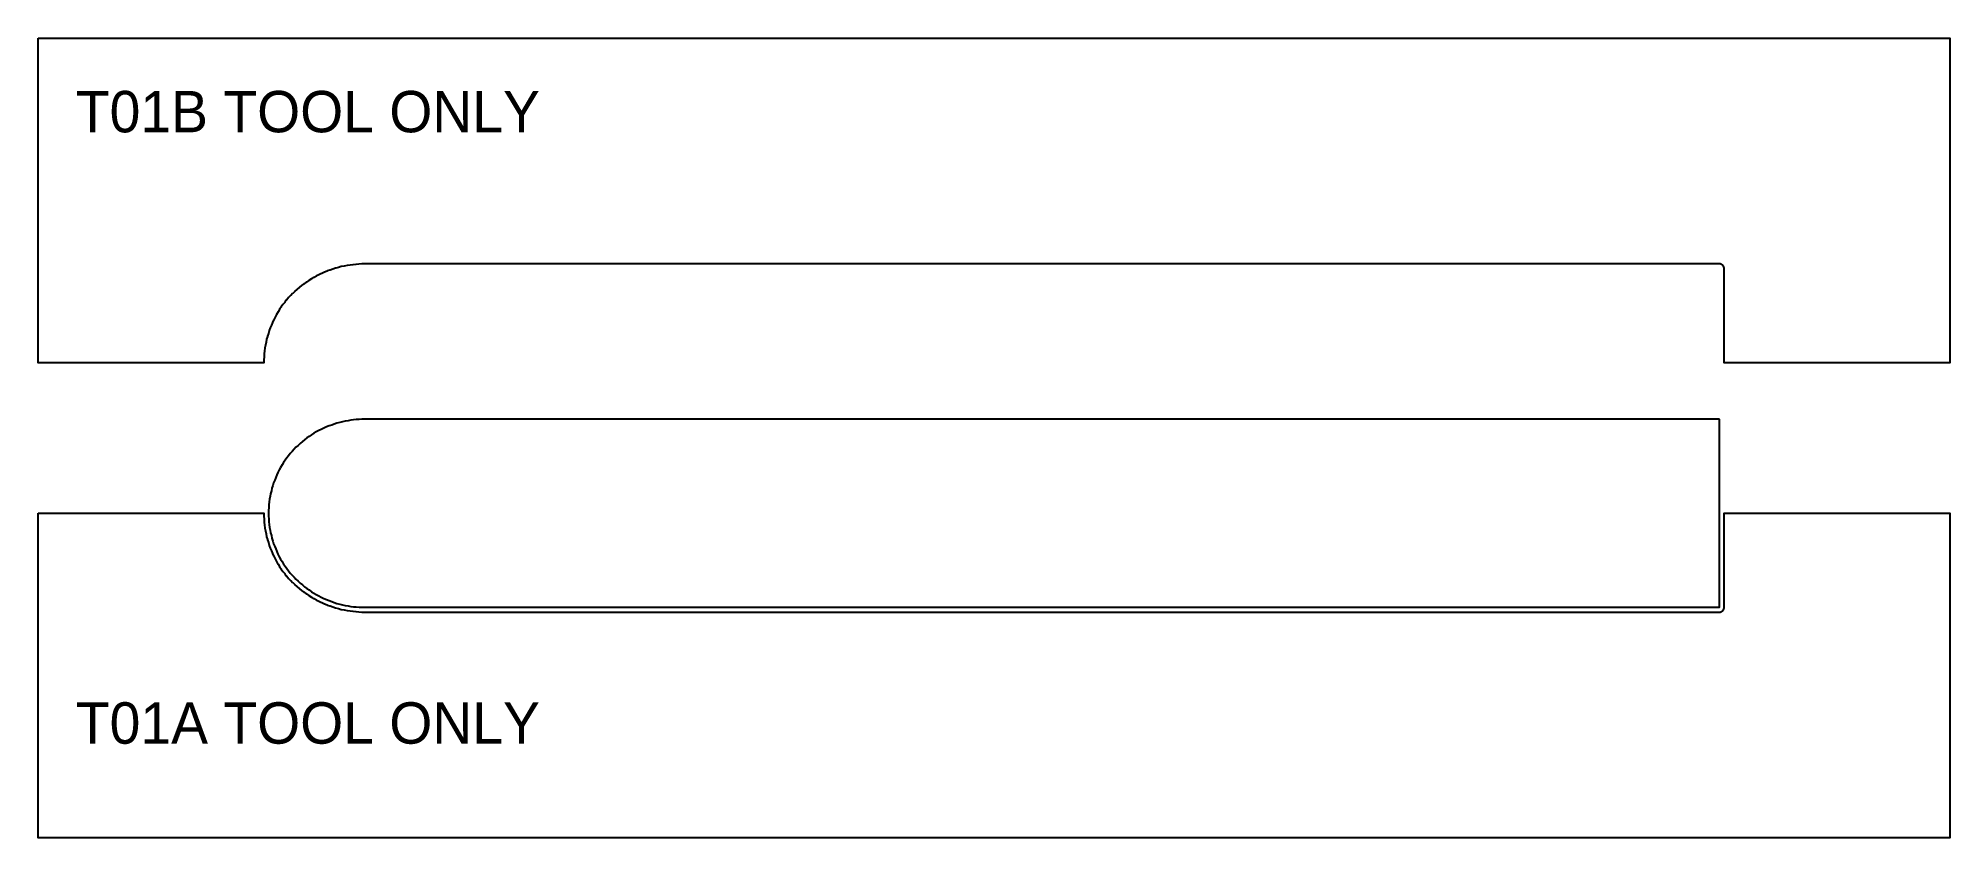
# Model space of a CAD drawing. Header units: millimetres. Extents: x 0 to 102, y 0 to 42.
import ezdxf

# ---------------------------------------------------------------- set-up
doc = ezdxf.new("R2010")
doc.units = ezdxf.units.MM
for name, color, linetype in [('CAD_OUTER', 5, 'Continuous'), ('CUT_TOOL', 7, 'Continuous'), ('LABEL', 2, 'Continuous')]:
    doc.layers.add(name, color=color, linetype=linetype)

msp = doc.modelspace()

# ---------------------------------------------------------------- linework, layer by layer
at = {"layer": 'CAD_OUTER'}
msp.add_lwpolyline([(89.43, 22.25), (89.28, 22.25), (89.13, 22.25), (88.98, 22.25), (88.83, 22.25), (88.68, 22.25), (88.53, 22.25), (88.38, 22.25), (88.23, 22.25), (88.08, 22.25), (87.93, 22.25), (87.78, 22.25), (87.63, 22.25), (87.48, 22.25), (87.33, 22.25), (87.18, 22.25), (87.03, 22.25), (86.88, 22.25), (86.73, 22.25), (86.58, 22.25), (86.43, 22.25), (86.28, 22.25), (86.13, 22.25), (85.98, 22.25), (85.83, 22.25), (85.68, 22.25), (85.53, 22.25), (85.38, 22.25), (85.23, 22.25), (85.08, 22.25), (84.93, 22.25), (84.78, 22.25), (84.63, 22.25), (84.48, 22.25), (84.33, 22.25), (84.18, 22.25), (84.03, 22.25), (83.88, 22.25), (83.73, 22.25), (83.58, 22.25), (83.43, 22.25), (83.28, 22.25), (83.13, 22.25), (82.98, 22.25), (82.83, 22.25), (82.68, 22.25), (82.52, 22.25), (82.37, 22.25), (82.22, 22.25), (82.07, 22.25), (81.92, 22.25), (81.77, 22.25), (81.62, 22.25), (81.47, 22.25), (81.32, 22.25), (81.17, 22.25), (81.02, 22.25), (80.87, 22.25), (80.72, 22.25), (80.57, 22.25), (80.42, 22.25), (80.27, 22.25), (80.12, 22.25), (79.97, 22.25), (79.82, 22.25), (79.67, 22.25), (79.52, 22.25), (79.37, 22.25), (79.22, 22.25), (79.07, 22.25), (78.92, 22.25), (78.77, 22.25), (78.62, 22.25), (78.47, 22.25), (78.32, 22.25), (78.17, 22.25), (78.02, 22.25), (77.87, 22.25), (77.72, 22.25), (77.57, 22.25), (77.42, 22.25), (77.27, 22.25), (77.12, 22.25), (76.97, 22.25), (76.82, 22.25), (76.67, 22.25), (76.52, 22.25), (76.37, 22.25), (76.22, 22.25), (76.07, 22.25), (75.92, 22.25), (75.77, 22.25), (75.62, 22.25), (75.47, 22.25), (75.32, 22.25), (75.17, 22.25), (75.02, 22.25), (74.87, 22.25), (74.72, 22.25), (74.57, 22.25), (74.42, 22.25), (74.27, 22.25), (74.12, 22.25), (73.97, 22.25), (73.82, 22.25), (73.67, 22.25), (73.52, 22.25), (73.37, 22.25), (73.22, 22.25), (73.07, 22.25), (72.92, 22.25), (72.77, 22.25), (72.62, 22.25), (72.47, 22.25), (72.32, 22.25), (72.17, 22.25), (72.02, 22.25), (71.87, 22.25), (71.72, 22.25), (71.57, 22.25), (71.42, 22.25), (71.27, 22.25), (71.12, 22.25), (70.97, 22.25), (70.82, 22.25), (70.67, 22.25), (70.52, 22.25), (70.37, 22.25), (70.22, 22.25), (70.06, 22.25), (69.91, 22.25), (69.76, 22.25), (69.61, 22.25), (69.46, 22.25), (69.31, 22.25), (69.16, 22.25), (69.01, 22.25), (68.86, 22.25), (68.71, 22.25), (68.56, 22.25), (68.41, 22.25), (68.26, 22.25), (68.11, 22.25), (67.96, 22.25), (67.81, 22.25), (67.66, 22.25), (67.51, 22.25), (67.36, 22.25), (67.21, 22.25), (67.06, 22.25), (66.91, 22.25), (66.76, 22.25), (66.61, 22.25), (66.46, 22.25), (66.31, 22.25), (66.16, 22.25), (66.01, 22.25), (65.86, 22.25), (65.71, 22.25), (65.56, 22.25), (65.41, 22.25), (65.26, 22.25), (65.11, 22.25), (64.96, 22.25), (64.81, 22.25), (64.66, 22.25), (64.51, 22.25), (64.36, 22.25), (64.21, 22.25), (64.06, 22.25), (63.91, 22.25), (63.76, 22.25), (63.61, 22.25), (63.46, 22.25), (63.31, 22.25), (63.16, 22.25), (63.01, 22.25), (62.86, 22.25), (62.71, 22.25), (62.56, 22.25), (62.41, 22.25), (62.26, 22.25), (62.11, 22.25), (61.96, 22.25), (61.81, 22.25), (61.66, 22.25), (61.51, 22.25), (61.36, 22.25), (61.21, 22.25), (61.06, 22.25), (60.91, 22.25), (60.76, 22.25), (60.61, 22.25), (60.46, 22.25), (60.31, 22.25), (60.16, 22.25), (60.01, 22.25), (59.86, 22.25), (59.71, 22.25), (59.56, 22.25), (59.41, 22.25), (59.26, 22.25), (59.11, 22.25), (58.96, 22.25), (58.81, 22.25), (58.66, 22.25), (58.51, 22.25), (58.36, 22.25), (58.21, 22.25), (58.06, 22.25), (57.91, 22.25), (57.76, 22.25), (57.6, 22.25), (57.45, 22.25), (57.3, 22.25), (57.15, 22.25), (57, 22.25), (56.85, 22.25), (56.7, 22.25), (56.55, 22.25), (56.4, 22.25), (56.25, 22.25), (56.1, 22.25), (55.95, 22.25), (55.8, 22.25), (55.65, 22.25), (55.5, 22.25), (55.35, 22.25), (55.2, 22.25), (55.05, 22.25), (54.9, 22.25), (54.75, 22.25), (54.6, 22.25), (54.45, 22.25), (54.3, 22.25), (54.15, 22.25), (54, 22.25), (53.85, 22.25), (53.7, 22.25), (53.55, 22.25), (53.4, 22.25), (53.25, 22.25), (53.1, 22.25), (52.95, 22.25), (52.8, 22.25), (52.65, 22.25), (52.5, 22.25), (52.35, 22.25), (52.2, 22.25), (52.05, 22.25), (51.9, 22.25), (51.75, 22.25), (51.6, 22.25), (51.45, 22.25), (51.3, 22.25), (51.15, 22.25), (51, 22.25), (50.85, 22.25), (50.7, 22.25), (50.55, 22.25), (50.4, 22.25), (50.25, 22.25), (50.1, 22.25), (49.95, 22.25), (49.8, 22.25), (49.65, 22.25), (49.5, 22.25), (49.35, 22.25), (49.2, 22.25), (49.05, 22.25), (48.9, 22.25), (48.75, 22.25), (48.6, 22.25), (48.45, 22.25), (48.3, 22.25), (48.15, 22.25), (48, 22.25), (47.85, 22.25), (47.7, 22.25), (47.55, 22.25), (47.4, 22.25), (47.25, 22.25), (47.1, 22.25), (46.95, 22.25), (46.8, 22.25), (46.65, 22.25), (46.5, 22.25), (46.35, 22.25), (46.2, 22.25), (46.05, 22.25), (45.9, 22.25), (45.75, 22.25), (45.6, 22.25), (45.45, 22.25), (45.3, 22.25), (45.14, 22.25), (44.99, 22.25), (44.84, 22.25), (44.69, 22.25), (44.54, 22.25), (44.39, 22.25), (44.24, 22.25), (44.09, 22.25), (43.94, 22.25), (43.79, 22.25), (43.64, 22.25), (43.49, 22.25), (43.34, 22.25), (43.19, 22.25), (43.04, 22.25), (42.89, 22.25), (42.74, 22.25), (42.59, 22.25), (42.44, 22.25), (42.29, 22.25), (42.14, 22.25), (41.99, 22.25), (41.84, 22.25), (41.69, 22.25), (41.54, 22.25), (41.39, 22.25), (41.24, 22.25), (41.09, 22.25), (40.94, 22.25), (40.79, 22.25), (40.64, 22.25), (40.49, 22.25), (40.34, 22.25), (40.19, 22.25), (40.04, 22.25), (39.89, 22.25), (39.74, 22.25), (39.59, 22.25), (39.44, 22.25), (39.29, 22.25), (39.14, 22.25), (38.99, 22.25), (38.84, 22.25), (38.69, 22.25), (38.54, 22.25), (38.39, 22.25), (38.24, 22.25), (38.09, 22.25), (37.94, 22.25), (37.79, 22.25), (37.64, 22.25), (37.49, 22.25), (37.34, 22.25), (37.19, 22.25), (37.04, 22.25), (36.89, 22.25), (36.74, 22.25), (36.59, 22.25), (36.44, 22.25), (36.29, 22.25), (36.14, 22.25), (35.99, 22.25), (35.84, 22.25), (35.69, 22.25), (35.54, 22.25), (35.39, 22.25), (35.24, 22.25), (35.09, 22.25), (34.94, 22.25), (34.79, 22.25), (34.64, 22.25), (34.49, 22.25), (34.34, 22.25), (34.19, 22.25), (34.04, 22.25), (33.89, 22.25), (33.74, 22.25), (33.59, 22.25), (33.44, 22.25), (33.29, 22.25), (33.14, 22.25), (32.99, 22.25), (32.84, 22.25), (32.69, 22.25), (32.53, 22.25), (32.38, 22.25), (32.23, 22.25), (32.08, 22.25), (31.93, 22.25), (31.78, 22.25), (31.63, 22.25), (31.48, 22.25), (31.33, 22.25), (31.18, 22.25), (31.03, 22.25), (30.88, 22.25), (30.73, 22.25), (30.58, 22.25), (30.43, 22.25), (30.28, 22.25), (30.13, 22.25), (29.98, 22.25), (29.83, 22.25), (29.68, 22.25), (29.53, 22.25), (29.38, 22.25), (29.23, 22.25), (29.08, 22.25), (28.93, 22.25), (28.78, 22.25), (28.63, 22.25), (28.48, 22.25), (28.33, 22.25), (28.18, 22.25), (28.03, 22.25), (27.88, 22.25), (27.73, 22.25), (27.58, 22.25), (27.43, 22.25), (27.28, 22.25), (27.13, 22.25), (26.98, 22.25), (26.83, 22.25), (26.68, 22.25), (26.53, 22.25), (26.38, 22.25), (26.23, 22.25), (26.08, 22.25), (25.93, 22.25), (25.78, 22.25), (25.63, 22.25), (25.48, 22.25), (25.33, 22.25), (25.18, 22.25), (25.03, 22.25), (24.88, 22.25), (24.73, 22.25), (24.58, 22.25), (24.43, 22.25), (24.28, 22.25), (24.13, 22.25), (23.98, 22.25), (23.83, 22.25), (23.68, 22.25), (23.53, 22.25), (23.38, 22.25), (23.23, 22.25), (23.08, 22.25), (22.93, 22.25), (22.78, 22.25), (22.63, 22.25), (22.48, 22.25), (22.33, 22.25), (22.18, 22.25), (22.03, 22.25), (21.88, 22.25), (21.73, 22.25), (21.58, 22.25), (21.43, 22.25), (21.28, 22.25), (21.13, 22.25), (20.98, 22.25), (20.83, 22.25), (20.68, 22.25), (20.53, 22.25), (20.38, 22.25), (20.23, 22.25), (20.07, 22.25), (19.92, 22.25), (19.77, 22.25), (19.62, 22.25), (19.47, 22.25), (19.32, 22.25), (19.17, 22.25), (19.02, 22.25), (18.87, 22.25), (18.72, 22.25), (18.57, 22.25), (18.42, 22.25), (18.27, 22.25), (18.12, 22.25), (17.97, 22.25), (17.82, 22.25), (17.67, 22.25), (17.52, 22.25), (17.37, 22.25), (17.22, 22.25), (17.07, 22.24), (16.92, 22.23), (16.77, 22.22), (16.62, 22.2), (16.48, 22.17), (16.33, 22.15), (16.18, 22.11), (16.04, 22.08), (15.89, 22.04), (15.75, 21.99), (15.61, 21.94), (15.47, 21.89), (15.33, 21.84), (15.19, 21.78), (15.05, 21.71), (14.92, 21.64), (14.79, 21.57), (14.66, 21.5), (14.53, 21.42), (14.41, 21.33), (14.28, 21.25), (14.16, 21.16), (14.05, 21.06), (13.93, 20.96), (13.82, 20.86), (13.71, 20.76), (13.61, 20.65), (13.51, 20.54), (13.41, 20.43), (13.31, 20.31), (13.22, 20.19), (13.13, 20.07), (13.05, 19.95), (12.97, 19.82), (12.89, 19.69), (12.82, 19.56), (12.75, 19.42), (12.69, 19.29), (12.63, 19.15), (12.58, 19.01), (12.52, 18.87), (12.48, 18.73), (12.43, 18.58), (12.4, 18.44), (12.36, 18.29), (12.33, 18.15), (12.31, 18), (12.29, 17.85), (12.27, 17.7), (12.26, 17.55), (12.25, 17.4), (12.25, 17.25), (12.25, 17.1), (12.26, 16.95), (12.27, 16.8), (12.29, 16.65), (12.31, 16.5), (12.33, 16.35), (12.36, 16.21), (12.4, 16.06), (12.43, 15.92), (12.48, 15.77), (12.52, 15.63), (12.58, 15.49), (12.63, 15.35), (12.69, 15.21), (12.75, 15.07), (12.82, 14.94), (12.89, 14.81), (12.97, 14.68), (13.05, 14.55), (13.13, 14.43), (13.22, 14.31), (13.31, 14.19), (13.41, 14.07), (13.51, 13.96), (13.61, 13.85), (13.71, 13.74), (13.82, 13.64), (13.93, 13.53), (14.05, 13.44), (14.16, 13.34), (14.28, 13.25), (14.41, 13.17), (14.53, 13.08), (14.66, 13), (14.79, 12.93), (14.92, 12.86), (15.05, 12.79), (15.19, 12.72), (15.33, 12.66), (15.47, 12.61), (15.61, 12.56), (15.75, 12.51), (15.89, 12.46), (16.04, 12.42), (16.18, 12.39), (16.33, 12.35), (16.48, 12.33), (16.62, 12.3), (16.77, 12.28), (16.92, 12.27), (17.07, 12.26), (17.22, 12.25), (17.37, 12.25), (17.52, 12.25), (17.67, 12.25), (17.82, 12.25), (17.97, 12.25), (18.12, 12.25), (18.27, 12.25), (18.42, 12.25), (18.57, 12.25), (18.72, 12.25), (18.87, 12.25), (19.02, 12.25), (19.17, 12.25), (19.32, 12.25), (19.47, 12.25), (19.62, 12.25), (19.77, 12.25), (19.92, 12.25), (20.07, 12.25), (20.23, 12.25), (20.38, 12.25), (20.53, 12.25), (20.68, 12.25), (20.83, 12.25), (20.98, 12.25), (21.13, 12.25), (21.28, 12.25), (21.43, 12.25), (21.58, 12.25), (21.73, 12.25), (21.88, 12.25), (22.03, 12.25), (22.18, 12.25), (22.33, 12.25), (22.48, 12.25), (22.63, 12.25), (22.78, 12.25), (22.93, 12.25), (23.08, 12.25), (23.23, 12.25), (23.38, 12.25), (23.53, 12.25), (23.68, 12.25), (23.83, 12.25), (23.98, 12.25), (24.13, 12.25), (24.28, 12.25), (24.43, 12.25), (24.58, 12.25), (24.73, 12.25), (24.88, 12.25), (25.03, 12.25), (25.18, 12.25), (25.33, 12.25), (25.48, 12.25), (25.63, 12.25), (25.78, 12.25), (25.93, 12.25), (26.08, 12.25), (26.23, 12.25), (26.38, 12.25), (26.53, 12.25), (26.68, 12.25), (26.83, 12.25), (26.98, 12.25), (27.13, 12.25), (27.28, 12.25), (27.43, 12.25), (27.58, 12.25), (27.73, 12.25), (27.88, 12.25), (28.03, 12.25), (28.18, 12.25), (28.33, 12.25), (28.48, 12.25), (28.63, 12.25), (28.78, 12.25), (28.93, 12.25), (29.08, 12.25), (29.23, 12.25), (29.38, 12.25), (29.53, 12.25), (29.68, 12.25), (29.83, 12.25), (29.98, 12.25), (30.13, 12.25), (30.28, 12.25), (30.43, 12.25), (30.58, 12.25), (30.73, 12.25), (30.88, 12.25), (31.03, 12.25), (31.18, 12.25), (31.33, 12.25), (31.48, 12.25), (31.63, 12.25), (31.78, 12.25), (31.93, 12.25), (32.08, 12.25), (32.23, 12.25), (32.38, 12.25), (32.53, 12.25), (32.69, 12.25), (32.84, 12.25), (32.99, 12.25), (33.14, 12.25), (33.29, 12.25), (33.44, 12.25), (33.59, 12.25), (33.74, 12.25), (33.89, 12.25), (34.04, 12.25), (34.19, 12.25), (34.34, 12.25), (34.49, 12.25), (34.64, 12.25), (34.79, 12.25), (34.94, 12.25), (35.09, 12.25), (35.24, 12.25), (35.39, 12.25), (35.54, 12.25), (35.69, 12.25), (35.84, 12.25), (35.99, 12.25), (36.14, 12.25), (36.29, 12.25), (36.44, 12.25), (36.59, 12.25), (36.74, 12.25), (36.89, 12.25), (37.04, 12.25), (37.19, 12.25), (37.34, 12.25), (37.49, 12.25), (37.64, 12.25), (37.79, 12.25), (37.94, 12.25), (38.09, 12.25), (38.24, 12.25), (38.39, 12.25), (38.54, 12.25), (38.69, 12.25), (38.84, 12.25), (38.99, 12.25), (39.14, 12.25), (39.29, 12.25), (39.44, 12.25), (39.59, 12.25), (39.74, 12.25), (39.89, 12.25), (40.04, 12.25), (40.19, 12.25), (40.34, 12.25), (40.49, 12.25), (40.64, 12.25), (40.79, 12.25), (40.94, 12.25), (41.09, 12.25), (41.24, 12.25), (41.39, 12.25), (41.54, 12.25), (41.69, 12.25), (41.84, 12.25), (41.99, 12.25), (42.14, 12.25), (42.29, 12.25), (42.44, 12.25), (42.59, 12.25), (42.74, 12.25), (42.89, 12.25), (43.04, 12.25), (43.19, 12.25), (43.34, 12.25), (43.49, 12.25), (43.64, 12.25), (43.79, 12.25), (43.94, 12.25), (44.09, 12.25), (44.24, 12.25), (44.39, 12.25), (44.54, 12.25), (44.69, 12.25), (44.84, 12.25), (44.99, 12.25), (45.14, 12.25), (45.3, 12.25), (45.45, 12.25), (45.6, 12.25), (45.75, 12.25), (45.9, 12.25), (46.05, 12.25), (46.2, 12.25), (46.35, 12.25), (46.5, 12.25), (46.65, 12.25), (46.8, 12.25), (46.95, 12.25), (47.1, 12.25), (47.25, 12.25), (47.4, 12.25), (47.55, 12.25), (47.7, 12.25), (47.85, 12.25), (48, 12.25), (48.15, 12.25), (48.3, 12.25), (48.45, 12.25), (48.6, 12.25), (48.75, 12.25), (48.9, 12.25), (49.05, 12.25), (49.2, 12.25), (49.35, 12.25), (49.5, 12.25), (49.65, 12.25), (49.8, 12.25), (49.95, 12.25), (50.1, 12.25), (50.25, 12.25), (50.4, 12.25), (50.55, 12.25), (50.7, 12.25), (50.85, 12.25), (51, 12.25), (51.15, 12.25), (51.3, 12.25), (51.45, 12.25), (51.6, 12.25), (51.75, 12.25), (51.9, 12.25), (52.05, 12.25), (52.2, 12.25), (52.35, 12.25), (52.5, 12.25), (52.65, 12.25), (52.8, 12.25), (52.95, 12.25), (53.1, 12.25), (53.25, 12.25), (53.4, 12.25), (53.55, 12.25), (53.7, 12.25), (53.85, 12.25), (54, 12.25), (54.15, 12.25), (54.3, 12.25), (54.45, 12.25), (54.6, 12.25), (54.75, 12.25), (54.9, 12.25), (55.05, 12.25), (55.2, 12.25), (55.35, 12.25), (55.5, 12.25), (55.65, 12.25), (55.8, 12.25), (55.95, 12.25), (56.1, 12.25), (56.25, 12.25), (56.4, 12.25), (56.55, 12.25), (56.7, 12.25), (56.85, 12.25), (57, 12.25), (57.15, 12.25), (57.3, 12.25), (57.45, 12.25), (57.6, 12.25), (57.76, 12.25), (57.91, 12.25), (58.06, 12.25), (58.21, 12.25), (58.36, 12.25), (58.51, 12.25), (58.66, 12.25), (58.81, 12.25), (58.96, 12.25), (59.11, 12.25), (59.26, 12.25), (59.41, 12.25), (59.56, 12.25), (59.71, 12.25), (59.86, 12.25), (60.01, 12.25), (60.16, 12.25), (60.31, 12.25), (60.46, 12.25), (60.61, 12.25), (60.76, 12.25), (60.91, 12.25), (61.06, 12.25), (61.21, 12.25), (61.36, 12.25), (61.51, 12.25), (61.66, 12.25), (61.81, 12.25), (61.96, 12.25), (62.11, 12.25), (62.26, 12.25), (62.41, 12.25), (62.56, 12.25), (62.71, 12.25), (62.86, 12.25), (63.01, 12.25), (63.16, 12.25), (63.31, 12.25), (63.46, 12.25), (63.61, 12.25), (63.76, 12.25), (63.91, 12.25), (64.06, 12.25), (64.21, 12.25), (64.36, 12.25), (64.51, 12.25), (64.66, 12.25), (64.81, 12.25), (64.96, 12.25), (65.11, 12.25), (65.26, 12.25), (65.41, 12.25), (65.56, 12.25), (65.71, 12.25), (65.86, 12.25), (66.01, 12.25), (66.16, 12.25), (66.31, 12.25), (66.46, 12.25), (66.61, 12.25), (66.76, 12.25), (66.91, 12.25), (67.06, 12.25), (67.21, 12.25), (67.36, 12.25), (67.51, 12.25), (67.66, 12.25), (67.81, 12.25), (67.96, 12.25), (68.11, 12.25), (68.26, 12.25), (68.41, 12.25), (68.56, 12.25), (68.71, 12.25), (68.86, 12.25), (69.01, 12.25), (69.16, 12.25), (69.31, 12.25), (69.46, 12.25), (69.61, 12.25), (69.76, 12.25), (69.91, 12.25), (70.06, 12.25), (70.22, 12.25), (70.37, 12.25), (70.52, 12.25), (70.67, 12.25), (70.82, 12.25), (70.97, 12.25), (71.12, 12.25), (71.27, 12.25), (71.42, 12.25), (71.57, 12.25), (71.72, 12.25), (71.87, 12.25), (72.02, 12.25), (72.17, 12.25), (72.32, 12.25), (72.47, 12.25), (72.62, 12.25), (72.77, 12.25), (72.92, 12.25), (73.07, 12.25), (73.22, 12.25), (73.37, 12.25), (73.52, 12.25), (73.67, 12.25), (73.82, 12.25), (73.97, 12.25), (74.12, 12.25), (74.27, 12.25), (74.42, 12.25), (74.57, 12.25), (74.72, 12.25), (74.87, 12.25), (75.02, 12.25), (75.17, 12.25), (75.32, 12.25), (75.47, 12.25), (75.62, 12.25), (75.77, 12.25), (75.92, 12.25), (76.07, 12.25), (76.22, 12.25), (76.37, 12.25), (76.52, 12.25), (76.67, 12.25), (76.82, 12.25), (76.97, 12.25), (77.12, 12.25), (77.27, 12.25), (77.42, 12.25), (77.57, 12.25), (77.72, 12.25), (77.87, 12.25), (78.02, 12.25), (78.17, 12.25), (78.32, 12.25), (78.47, 12.25), (78.62, 12.25), (78.77, 12.25), (78.92, 12.25), (79.07, 12.25), (79.22, 12.25), (79.37, 12.25), (79.52, 12.25), (79.67, 12.25), (79.82, 12.25), (79.97, 12.25), (80.12, 12.25), (80.27, 12.25), (80.42, 12.25), (80.57, 12.25), (80.72, 12.25), (80.87, 12.25), (81.02, 12.25), (81.17, 12.25), (81.32, 12.25), (81.47, 12.25), (81.62, 12.25), (81.77, 12.25), (81.92, 12.25), (82.07, 12.25), (82.22, 12.25), (82.37, 12.25), (82.52, 12.25), (82.68, 12.25), (82.83, 12.25), (82.98, 12.25), (83.13, 12.25), (83.28, 12.25), (83.43, 12.25), (83.58, 12.25), (83.73, 12.25), (83.88, 12.25), (84.03, 12.25), (84.18, 12.25), (84.33, 12.25), (84.48, 12.25), (84.63, 12.25), (84.78, 12.25), (84.93, 12.25), (85.08, 12.25), (85.23, 12.25), (85.38, 12.25), (85.53, 12.25), (85.68, 12.25), (85.83, 12.25), (85.98, 12.25), (86.13, 12.25), (86.28, 12.25), (86.43, 12.25), (86.58, 12.25), (86.73, 12.25), (86.88, 12.25), (87.03, 12.25), (87.18, 12.25), (87.33, 12.25), (87.48, 12.25), (87.63, 12.25), (87.78, 12.25), (87.93, 12.25), (88.08, 12.25), (88.23, 12.25), (88.38, 12.25), (88.53, 12.25), (88.68, 12.25), (88.83, 12.25), (88.98, 12.25), (89.13, 12.25), (89.28, 12.25), (89.43, 12.25), (89.43, 12.4), (89.43, 12.55), (89.43, 12.7), (89.43, 12.86), (89.43, 13.01), (89.43, 13.16), (89.43, 13.31), (89.43, 13.46), (89.43, 13.61), (89.43, 13.77), (89.43, 13.92), (89.43, 14.07), (89.43, 14.22), (89.43, 14.37), (89.43, 14.52), (89.43, 14.67), (89.43, 14.83), (89.43, 14.98), (89.43, 15.13), (89.43, 15.28), (89.43, 15.43), (89.43, 15.58), (89.43, 15.73), (89.43, 15.89), (89.43, 16.04), (89.43, 16.19), (89.43, 16.34), (89.43, 16.49), (89.43, 16.64), (89.43, 16.8), (89.43, 16.95), (89.43, 17.1), (89.43, 17.25), (89.43, 17.4), (89.43, 17.55), (89.43, 17.7), (89.43, 17.86), (89.43, 18.01), (89.43, 18.16), (89.43, 18.31), (89.43, 18.46), (89.43, 18.61), (89.43, 18.77), (89.43, 18.92), (89.43, 19.07), (89.43, 19.22), (89.43, 19.37), (89.43, 19.52), (89.43, 19.67), (89.43, 19.83), (89.43, 19.98), (89.43, 20.13), (89.43, 20.28), (89.43, 20.43), (89.43, 20.58), (89.43, 20.73), (89.43, 20.89), (89.43, 21.04), (89.43, 21.19), (89.43, 21.34), (89.43, 21.49), (89.43, 21.64), (89.43, 21.8), (89.43, 21.95), (89.43, 22.1)], close=True, dxfattribs=at)
at = {"layer": 'CUT_TOOL'}
for points in [[(0, 42.5), (101.68, 42.5), (101.68, 25.25), (89.68, 25.25), (89.68, 25.25), (89.68, 25.4), (89.68, 25.55), (89.68, 25.7), (89.68, 25.86), (89.68, 26.01), (89.68, 26.16), (89.68, 26.31), (89.68, 26.46), (89.68, 26.61), (89.68, 26.77), (89.68, 26.92), (89.68, 27.07), (89.68, 27.22), (89.68, 27.37), (89.68, 27.52), (89.68, 27.67), (89.68, 27.83), (89.68, 27.98), (89.68, 28.13), (89.68, 28.28), (89.68, 28.43), (89.68, 28.58), (89.68, 28.73), (89.68, 28.89), (89.68, 29.04), (89.68, 29.19), (89.68, 29.34), (89.68, 29.49), (89.68, 29.64), (89.68, 29.95), (89.68, 30.1), (89.68, 30.25), (89.68, 30.27), (89.68, 30.3), (89.67, 30.32), (89.66, 30.35), (89.65, 30.37), (89.64, 30.39), (89.62, 30.41), (89.61, 30.43), (89.59, 30.44), (89.57, 30.46), (89.55, 30.47), (89.53, 30.48), (89.5, 30.49), (89.48, 30.5), (89.45, 30.5), (89.43, 30.5), (89.28, 30.5), (89.13, 30.5), (88.98, 30.5), (88.83, 30.5), (88.68, 30.5), (88.53, 30.5), (88.38, 30.5), (88.23, 30.5), (88.08, 30.5), (87.93, 30.5), (87.78, 30.5), (87.63, 30.5), (87.48, 30.5), (87.33, 30.5), (87.18, 30.5), (87.03, 30.5), (86.88, 30.5), (86.73, 30.5), (86.58, 30.5), (86.43, 30.5), (86.28, 30.5), (86.13, 30.5), (85.98, 30.5), (85.83, 30.5), (85.68, 30.5), (85.53, 30.5), (85.38, 30.5), (85.23, 30.5), (85.08, 30.5), (84.93, 30.5), (84.78, 30.5), (84.63, 30.5), (84.48, 30.5), (84.33, 30.5), (84.18, 30.5), (84.03, 30.5), (83.88, 30.5), (83.73, 30.5), (83.58, 30.5), (83.43, 30.5), (83.28, 30.5), (83.13, 30.5), (82.98, 30.5), (82.83, 30.5), (82.68, 30.5), (82.52, 30.5), (82.37, 30.5), (82.22, 30.5), (82.07, 30.5), (81.92, 30.5), (81.77, 30.5), (81.62, 30.5), (81.47, 30.5), (81.32, 30.5), (81.17, 30.5), (80.87, 30.5), (80.72, 30.5), (80.57, 30.5), (80.42, 30.5), (80.27, 30.5), (80.12, 30.5), (79.97, 30.5), (79.82, 30.5), (79.67, 30.5), (79.52, 30.5), (79.37, 30.5), (79.22, 30.5), (79.07, 30.5), (78.92, 30.5), (78.77, 30.5), (78.62, 30.5), (78.47, 30.5), (78.32, 30.5), (78.17, 30.5), (78.02, 30.5), (77.87, 30.5), (77.72, 30.5), (77.57, 30.5), (77.42, 30.5), (77.27, 30.5), (77.12, 30.5), (76.97, 30.5), (76.82, 30.5), (76.67, 30.5), (76.52, 30.5), (76.37, 30.5), (76.22, 30.5), (76.07, 30.5), (75.92, 30.5), (75.77, 30.5), (75.62, 30.5), (75.32, 30.5), (75.17, 30.5), (75.02, 30.5), (74.87, 30.5), (74.72, 30.5), (74.42, 30.5), (74.27, 30.5), (74.12, 30.5), (73.97, 30.5), (73.82, 30.5), (73.67, 30.5), (73.52, 30.5), (73.37, 30.5), (73.22, 30.5), (73.07, 30.5), (72.92, 30.5), (72.77, 30.5), (72.62, 30.5), (72.47, 30.5), (72.32, 30.5), (72.17, 30.5), (72.02, 30.5), (71.87, 30.5), (71.72, 30.5), (71.57, 30.5), (71.42, 30.5), (71.27, 30.5), (71.12, 30.5), (70.97, 30.5), (70.82, 30.5), (70.67, 30.5), (70.52, 30.5), (70.37, 30.5), (70.22, 30.5), (70.06, 30.5), (69.91, 30.5), (69.76, 30.5), (69.61, 30.5), (69.46, 30.5), (69.31, 30.5), (69.16, 30.5), (69.01, 30.5), (68.86, 30.5), (68.71, 30.5), (68.56, 30.5), (68.26, 30.5), (68.11, 30.5), (67.96, 30.5), (67.81, 30.5), (67.66, 30.5), (67.51, 30.5), (67.36, 30.5), (67.21, 30.5), (67.06, 30.5), (66.91, 30.5), (66.76, 30.5), (66.61, 30.5), (66.46, 30.5), (66.31, 30.5), (66.16, 30.5), (66.01, 30.5), (65.41, 30.5), (65.26, 30.5), (65.11, 30.5), (64.81, 30.5), (64.66, 30.5), (64.51, 30.5), (64.36, 30.5), (64.21, 30.5), (64.06, 30.5), (63.61, 30.5), (63.46, 30.5), (63.31, 30.5), (63.16, 30.5), (63.01, 30.5), (62.86, 30.5), (62.71, 30.5), (62.56, 30.5), (62.41, 30.5), (62.26, 30.5), (62.11, 30.5), (61.96, 30.5), (61.81, 30.5), (61.66, 30.5), (61.51, 30.5), (61.36, 30.5), (61.21, 30.5), (61.06, 30.5), (60.91, 30.5), (60.76, 30.5), (60.61, 30.5), (60.46, 30.5), (60.31, 30.5), (60.16, 30.5), (60.01, 30.5), (59.86, 30.5), (59.71, 30.5), (59.56, 30.5), (59.26, 30.5), (59.11, 30.5), (58.96, 30.5), (58.81, 30.5), (58.66, 30.5), (58.51, 30.5), (58.36, 30.5), (58.21, 30.5), (58.06, 30.5), (57.91, 30.5), (57.76, 30.5), (57.6, 30.5), (57.45, 30.5), (57.3, 30.5), (57.15, 30.5), (57, 30.5), (56.85, 30.5), (56.7, 30.5), (56.55, 30.5), (56.4, 30.5), (56.25, 30.5), (56.1, 30.5), (55.95, 30.5), (55.8, 30.5), (55.65, 30.5), (55.5, 30.5), (55.35, 30.5), (55.2, 30.5), (55.05, 30.5), (54.9, 30.5), (54.75, 30.5), (54.6, 30.5), (54.45, 30.5), (54.3, 30.5), (54.15, 30.5), (54, 30.5), (53.85, 30.5), (53.7, 30.5), (53.55, 30.5), (53.4, 30.5), (53.1, 30.5), (52.95, 30.5), (52.8, 30.5), (52.65, 30.5), (52.5, 30.5), (52.35, 30.5), (52.2, 30.5), (52.05, 30.5), (51.9, 30.5), (51.75, 30.5), (51.45, 30.5), (51.3, 30.5), (51.15, 30.5), (51, 30.5), (50.85, 30.5), (50.7, 30.5), (50.55, 30.5), (50.4, 30.5), (50.25, 30.5), (50.1, 30.5), (49.95, 30.5), (49.8, 30.5), (49.65, 30.5), (49.5, 30.5), (49.35, 30.5), (49.2, 30.5), (49.05, 30.5), (48.9, 30.5), (48.75, 30.5), (48.45, 30.5), (48.3, 30.5), (48.15, 30.5), (48, 30.5), (47.7, 30.5), (47.55, 30.5), (47.1, 30.5), (46.95, 30.5), (46.5, 30.5), (46.35, 30.5), (46.2, 30.5), (46.05, 30.5), (45.9, 30.5), (45.75, 30.5), (45.6, 30.5), (45.45, 30.5), (45.3, 30.5), (45.14, 30.5), (44.99, 30.5), (44.84, 30.5), (44.69, 30.5), (44.54, 30.5), (44.39, 30.5), (44.24, 30.5), (44.09, 30.5), (43.94, 30.5), (43.79, 30.5), (43.64, 30.5), (43.49, 30.5), (43.34, 30.5), (43.19, 30.5), (43.04, 30.5), (42.89, 30.5), (42.74, 30.5), (42.59, 30.5), (42.44, 30.5), (42.29, 30.5), (42.14, 30.5), (41.99, 30.5), (41.84, 30.5), (41.69, 30.5), (41.54, 30.5), (41.39, 30.5), (41.24, 30.5), (41.09, 30.5), (40.94, 30.5), (40.79, 30.5), (40.64, 30.5), (40.49, 30.5), (40.34, 30.5), (40.19, 30.5), (40.04, 30.5), (39.89, 30.5), (39.74, 30.5), (39.59, 30.5), (39.29, 30.5), (39.14, 30.5), (38.99, 30.5), (38.84, 30.5), (38.69, 30.5), (38.54, 30.5), (38.39, 30.5), (38.24, 30.5), (38.09, 30.5), (37.94, 30.5), (37.79, 30.5), (37.64, 30.5), (37.49, 30.5), (37.34, 30.5), (37.19, 30.5), (37.04, 30.5), (36.89, 30.5), (36.74, 30.5), (36.59, 30.5), (36.44, 30.5), (36.29, 30.5), (36.14, 30.5), (35.99, 30.5), (35.84, 30.5), (35.69, 30.5), (35.54, 30.5), (35.39, 30.5), (35.24, 30.5), (35.09, 30.5), (34.94, 30.5), (34.79, 30.5), (34.64, 30.5), (34.49, 30.5), (34.34, 30.5), (34.19, 30.5), (34.04, 30.5), (33.89, 30.5), (33.74, 30.5), (33.59, 30.5), (33.44, 30.5), (33.29, 30.5), (33.14, 30.5), (32.99, 30.5), (32.84, 30.5), (32.69, 30.5), (32.53, 30.5), (32.38, 30.5), (32.23, 30.5), (32.08, 30.5), (31.93, 30.5), (31.78, 30.5), (31.63, 30.5), (31.48, 30.5), (31.33, 30.5), (31.18, 30.5), (31.03, 30.5), (30.88, 30.5), (30.73, 30.5), (30.58, 30.5), (30.43, 30.5), (30.28, 30.5), (30.13, 30.5), (29.68, 30.5), (29.53, 30.5), (29.08, 30.5), (28.93, 30.5), (28.78, 30.5), (28.63, 30.5), (28.48, 30.5), (28.33, 30.5), (28.18, 30.5), (28.03, 30.5), (27.88, 30.5), (27.43, 30.5), (27.28, 30.5), (27.13, 30.5), (26.98, 30.5), (26.83, 30.5), (26.68, 30.5), (26.53, 30.5), (26.38, 30.5), (26.23, 30.5), (26.08, 30.5), (25.93, 30.5), (25.78, 30.5), (25.63, 30.5), (25.48, 30.5), (25.33, 30.5), (25.18, 30.5), (25.03, 30.5), (24.88, 30.5), (24.73, 30.5), (24.58, 30.5), (24.43, 30.5), (24.28, 30.5), (23.98, 30.5), (23.83, 30.5), (23.53, 30.5), (23.38, 30.5), (23.23, 30.5), (23.08, 30.5), (22.78, 30.5), (22.63, 30.5), (22.48, 30.5), (22.33, 30.5), (22.18, 30.5), (22.03, 30.5), (21.73, 30.5), (21.58, 30.5), (21.43, 30.5), (21.28, 30.5), (21.13, 30.5), (20.83, 30.5), (20.68, 30.5), (20.53, 30.5), (20.38, 30.5), (20.23, 30.5), (20.07, 30.5), (19.92, 30.5), (19.77, 30.5), (19.62, 30.5), (19.47, 30.5), (19.32, 30.5), (19.17, 30.5), (19.02, 30.5), (18.87, 30.5), (18.72, 30.5), (18.57, 30.5), (18.42, 30.5), (18.27, 30.5), (18.12, 30.5), (17.97, 30.5), (17.82, 30.5), (17.67, 30.5), (17.52, 30.5), (17.52, 30.5), (17.37, 30.5), (17.37, 30.5), (17.22, 30.5), (17.21, 30.5), (17.06, 30.49), (17.06, 30.49), (16.91, 30.48), (16.9, 30.48), (16.75, 30.46), (16.74, 30.46), (16.59, 30.44), (16.59, 30.44), (16.44, 30.42), (16.43, 30.42), (16.28, 30.39), (16.28, 30.39), (16.13, 30.36), (16.12, 30.36), (15.98, 30.32), (15.97, 30.32), (15.83, 30.28), (15.82, 30.28), (15.67, 30.23), (15.67, 30.23), (15.53, 30.18), (15.52, 30.18), (15.38, 30.13), (15.37, 30.12), (15.23, 30.07), (15.23, 30.07), (15.09, 30), (15.08, 30), (14.95, 29.94), (14.94, 29.93), (14.81, 29.87), (14.8, 29.86), (14.67, 29.79), (14.66, 29.79), (14.53, 29.71), (14.53, 29.71), (14.4, 29.63), (14.39, 29.62), (14.27, 29.54), (14.26, 29.54), (14.14, 29.45), (14.13, 29.45), (14.01, 29.36), (14.01, 29.35), (13.89, 29.26), (13.88, 29.25), (13.77, 29.16), (13.76, 29.15), (13.65, 29.05), (13.65, 29.04), (13.54, 28.94), (13.53, 28.93), (13.43, 28.83), (13.42, 28.82), (13.32, 28.71), (13.32, 28.71), (13.22, 28.59), (13.21, 28.59), (13.12, 28.47), (13.11, 28.46), (13.02, 28.35), (13.02, 28.34), (12.93, 28.22), (12.93, 28.21), (12.84, 28.09), (12.84, 28.08), (12.76, 27.95), (12.76, 27.95), (12.68, 27.82), (12.67, 27.81), (12.6, 27.68), (12.6, 27.67), (12.53, 27.54), (12.53, 27.53), (12.46, 27.4), (12.46, 27.39), (12.4, 27.25), (12.4, 27.24), (12.34, 27.1), (12.34, 27.1), (12.29, 26.96), (12.29, 26.95), (12.24, 26.81), (12.24, 26.8), (12.19, 26.66), (12.19, 26.65), (12.15, 26.5), (12.15, 26.5), (12.12, 26.35), (12.12, 26.34), (12.09, 26.19), (12.09, 26.19), (12.06, 26.04), (12.06, 26.03), (12.04, 25.88), (12.04, 25.88), (12.02, 25.73), (12.02, 25.72), (12.01, 25.57), (12.01, 25.56), (12, 25.41), (12, 25.4), (12, 25.25), (12, 25.25), (0, 25.25)], [(0, 17.25), (12, 17.25), (12, 17.25), (12, 17.1), (12, 17.09), (12.01, 16.94), (12.01, 16.93), (12.02, 16.78), (12.02, 16.77), (12.04, 16.62), (12.04, 16.62), (12.06, 16.47), (12.06, 16.46), (12.09, 16.31), (12.09, 16.31), (12.12, 16.16), (12.12, 16.15), (12.15, 16), (12.15, 16), (12.19, 15.85), (12.19, 15.84), (12.24, 15.7), (12.24, 15.69), (12.29, 15.55), (12.29, 15.54), (12.34, 15.4), (12.34, 15.4), (12.4, 15.26), (12.4, 15.25), (12.46, 15.11), (12.46, 15.1), (12.53, 14.97), (12.53, 14.96), (12.6, 14.83), (12.6, 14.82), (12.67, 14.69), (12.68, 14.68), (12.75, 14.55), (12.76, 14.55), (12.84, 14.42), (12.84, 14.41), (12.93, 14.29), (12.93, 14.28), (13.02, 14.16), (13.02, 14.15), (13.11, 14.04), (13.12, 14.03), (13.21, 13.91), (13.22, 13.91), (13.32, 13.79), (13.32, 13.79), (13.42, 13.68), (13.43, 13.67), (13.53, 13.57), (13.54, 13.56), (13.65, 13.46), (13.65, 13.45), (13.76, 13.35), (13.77, 13.34), (13.88, 13.25), (13.89, 13.24), (14.01, 13.15), (14.01, 13.14), (14.13, 13.05), (14.14, 13.05), (14.26, 12.96), (14.27, 12.96), (14.39, 12.88), (14.4, 12.87), (14.53, 12.79), (14.53, 12.79), (14.66, 12.71), (14.67, 12.71), (14.8, 12.64), (14.81, 12.63), (14.94, 12.57), (14.95, 12.56), (15.08, 12.5), (15.09, 12.5), (15.23, 12.44), (15.23, 12.43), (15.37, 12.38), (15.38, 12.37), (15.52, 12.32), (15.53, 12.32), (15.67, 12.27), (15.67, 12.27), (15.82, 12.22), (15.82, 12.22), (15.97, 12.18), (15.98, 12.18), (16.12, 12.14), (16.13, 12.14), (16.28, 12.11), (16.28, 12.11), (16.43, 12.08), (16.44, 12.08), (16.59, 12.06), (16.59, 12.06), (16.74, 12.04), (16.75, 12.04), (16.9, 12.02), (16.91, 12.02), (17.06, 12.01), (17.06, 12.01), (17.21, 12), (17.22, 12), (17.37, 12), (17.37, 12), (17.52, 12), (17.52, 12), (17.67, 12), (17.82, 12), (17.97, 12), (18.12, 12), (18.27, 12), (18.42, 12), (18.57, 12), (18.72, 12), (18.87, 12), (19.02, 12), (19.17, 12), (19.32, 12), (19.47, 12), (19.62, 12), (19.77, 12), (19.92, 12), (20.07, 12), (20.23, 12), (20.38, 12), (20.53, 12), (20.68, 12), (20.83, 12), (20.98, 12), (21.13, 12), (21.28, 12), (21.43, 12), (21.58, 12), (21.73, 12), (21.88, 12), (22.03, 12), (22.18, 12), (22.33, 12), (22.48, 12), (22.63, 12), (22.78, 12), (22.93, 12), (23.08, 12), (23.23, 12), (23.38, 12), (23.53, 12), (23.68, 12), (23.83, 12), (23.98, 12), (24.13, 12), (24.28, 12), (24.43, 12), (24.58, 12), (24.73, 12), (24.88, 12), (25.03, 12), (25.18, 12), (25.33, 12), (25.48, 12), (25.63, 12), (25.78, 12), (25.93, 12), (26.08, 12), (26.23, 12), (26.38, 12), (26.53, 12), (26.68, 12), (26.83, 12), (26.98, 12), (27.13, 12), (27.28, 12), (27.43, 12), (27.58, 12), (27.73, 12), (28.03, 12), (28.18, 12), (28.33, 12), (28.48, 12), (28.63, 12), (28.78, 12), (28.93, 12), (29.08, 12), (29.23, 12), (29.38, 12), (29.53, 12), (29.68, 12), (29.83, 12), (30.13, 12), (30.28, 12), (30.43, 12), (30.58, 12), (30.73, 12), (30.88, 12), (31.03, 12), (31.18, 12), (31.33, 12), (31.48, 12), (31.63, 12), (31.78, 12), (31.93, 12), (32.08, 12), (32.23, 12), (32.38, 12), (32.53, 12), (32.69, 12), (32.84, 12), (32.99, 12), (33.14, 12), (33.29, 12), (33.44, 12), (33.59, 12), (33.74, 12), (33.89, 12), (34.04, 12), (34.19, 12), (34.34, 12), (34.49, 12), (34.64, 12), (34.79, 12), (34.94, 12), (35.09, 12), (35.24, 12), (35.39, 12), (35.54, 12), (35.69, 12), (35.84, 12), (35.99, 12), (36.14, 12), (36.29, 12), (36.44, 12), (36.59, 12), (36.74, 12), (36.89, 12), (37.04, 12), (37.19, 12), (37.34, 12), (37.49, 12), (37.64, 12), (37.79, 12), (37.94, 12), (38.09, 12), (38.24, 12), (38.39, 12), (38.54, 12), (38.69, 12), (38.99, 12), (39.14, 12), (39.29, 12), (39.44, 12), (39.59, 12), (39.74, 12), (39.89, 12), (40.04, 12), (40.19, 12), (40.34, 12), (40.49, 12), (40.64, 12), (40.79, 12), (40.94, 12), (41.09, 12), (41.24, 12), (41.39, 12), (41.54, 12), (41.69, 12), (41.84, 12), (41.99, 12), (42.29, 12), (42.44, 12), (42.59, 12), (42.74, 12), (42.89, 12), (43.04, 12), (43.19, 12), (43.34, 12), (43.49, 12), (43.64, 12), (43.79, 12), (43.94, 12), (44.09, 12), (44.24, 12), (44.39, 12), (44.54, 12), (44.69, 12), (44.84, 12), (44.99, 12), (45.14, 12), (45.3, 12), (45.45, 12), (45.6, 12), (45.75, 12), (45.9, 12), (46.05, 12), (46.2, 12), (46.35, 12), (46.5, 12), (46.65, 12), (46.8, 12), (47.1, 12), (47.25, 12), (47.4, 12), (47.55, 12), (47.7, 12), (47.85, 12), (48, 12), (48.15, 12), (48.3, 12), (48.45, 12), (48.6, 12), (48.75, 12), (48.9, 12), (49.05, 12), (49.2, 12), (49.35, 12), (49.5, 12), (49.65, 12), (49.8, 12), (50.1, 12), (50.25, 12), (50.4, 12), (50.55, 12), (50.7, 12), (50.85, 12), (51.15, 12), (51.3, 12), (51.45, 12), (51.6, 12), (51.75, 12), (51.9, 12), (52.05, 12), (52.2, 12), (52.35, 12), (52.5, 12), (52.65, 12), (52.8, 12), (52.95, 12), (53.25, 12), (53.4, 12), (53.55, 12), (53.7, 12), (53.85, 12), (54, 12), (54.15, 12), (54.3, 12), (54.45, 12), (54.9, 12), (55.05, 12), (55.35, 12), (55.5, 12), (55.65, 12), (55.8, 12), (55.95, 12), (56.25, 12), (56.4, 12), (56.7, 12), (56.85, 12), (57, 12), (57.15, 12), (57.3, 12), (57.45, 12), (57.6, 12), (57.76, 12), (57.91, 12), (58.06, 12), (58.21, 12), (58.36, 12), (58.51, 12), (58.66, 12), (58.81, 12), (58.96, 12), (59.11, 12), (59.26, 12), (59.41, 12), (59.56, 12), (59.71, 12), (59.86, 12), (60.01, 12), (60.16, 12), (60.31, 12), (60.46, 12), (60.61, 12), (60.76, 12), (60.91, 12), (61.06, 12), (61.21, 12), (61.36, 12), (61.51, 12), (61.66, 12), (61.81, 12), (61.96, 12), (62.11, 12), (62.26, 12), (62.41, 12), (62.56, 12), (62.71, 12), (62.86, 12), (63.01, 12), (63.16, 12), (63.31, 12), (63.46, 12), (63.61, 12), (63.76, 12), (63.91, 12), (64.06, 12), (64.21, 12), (64.36, 12), (64.51, 12), (64.66, 12), (64.81, 12), (64.96, 12), (65.11, 12), (65.26, 12), (65.41, 12), (65.56, 12), (65.71, 12), (65.86, 12), (66.01, 12), (66.16, 12), (66.31, 12), (66.46, 12), (66.61, 12), (66.76, 12), (66.91, 12), (67.06, 12), (67.21, 12), (67.36, 12), (67.51, 12), (67.66, 12), (67.81, 12), (67.96, 12), (68.11, 12), (68.26, 12), (68.41, 12), (68.56, 12), (68.71, 12), (68.86, 12), (69.01, 12), (69.16, 12), (69.31, 12), (69.46, 12), (69.61, 12), (69.76, 12), (69.91, 12), (70.06, 12), (70.22, 12), (70.37, 12), (70.52, 12), (70.67, 12), (70.82, 12), (70.97, 12), (71.12, 12), (71.27, 12), (71.42, 12), (71.57, 12), (71.72, 12), (71.87, 12), (72.02, 12), (72.17, 12), (72.32, 12), (72.47, 12), (72.62, 12), (72.77, 12), (72.92, 12), (73.07, 12), (73.22, 12), (73.37, 12), (73.52, 12), (73.67, 12), (73.82, 12), (73.97, 12), (74.12, 12), (74.27, 12), (74.42, 12), (74.57, 12), (74.72, 12), (74.87, 12), (75.02, 12), (75.17, 12), (75.32, 12), (75.47, 12), (75.62, 12), (75.77, 12), (75.92, 12), (76.07, 12), (76.22, 12), (76.37, 12), (76.52, 12), (76.67, 12), (76.82, 12), (76.97, 12), (77.12, 12), (77.27, 12), (77.42, 12), (77.57, 12), (77.72, 12), (77.87, 12), (78.02, 12), (78.17, 12), (78.32, 12), (78.47, 12), (78.62, 12), (78.77, 12), (78.92, 12), (79.07, 12), (79.22, 12), (79.37, 12), (79.52, 12), (79.67, 12), (79.82, 12), (79.97, 12), (80.12, 12), (80.27, 12), (80.42, 12), (80.57, 12), (80.87, 12), (81.02, 12), (81.17, 12), (81.32, 12), (81.47, 12), (81.62, 12), (81.77, 12), (81.92, 12), (82.07, 12), (82.22, 12), (82.37, 12), (82.52, 12), (82.68, 12), (82.83, 12), (82.98, 12), (83.13, 12), (83.28, 12), (83.43, 12), (83.58, 12), (83.73, 12), (83.88, 12), (84.03, 12), (84.18, 12), (84.33, 12), (84.63, 12), (84.78, 12), (84.93, 12), (85.08, 12), (85.23, 12), (85.38, 12), (85.53, 12), (85.68, 12), (85.83, 12), (85.98, 12), (86.13, 12), (86.58, 12), (86.73, 12), (86.88, 12), (87.03, 12), (87.18, 12), (87.33, 12), (87.48, 12), (87.63, 12), (87.78, 12), (87.93, 12), (88.08, 12), (88.23, 12), (88.38, 12), (88.53, 12), (88.68, 12), (88.83, 12), (88.98, 12), (89.13, 12), (89.28, 12), (89.43, 12), (89.45, 12), (89.48, 12), (89.5, 12.01), (89.53, 12.02), (89.55, 12.03), (89.57, 12.04), (89.59, 12.06), (89.61, 12.07), (89.62, 12.09), (89.64, 12.11), (89.65, 12.13), (89.66, 12.15), (89.67, 12.18), (89.68, 12.2), (89.68, 12.23), (89.68, 12.25), (89.68, 12.4), (89.68, 12.55), (89.68, 12.7), (89.68, 12.86), (89.68, 13.01), (89.68, 13.16), (89.68, 13.31), (89.68, 13.46), (89.68, 13.61), (89.68, 13.77), (89.68, 14.07), (89.68, 14.22), (89.68, 14.37), (89.68, 14.52), (89.68, 14.67), (89.68, 14.83), (89.68, 15.13), (89.68, 15.28), (89.68, 15.43), (89.68, 15.58), (89.68, 15.73), (89.68, 15.89), (89.68, 16.04), (89.68, 16.19), (89.68, 16.34), (89.68, 16.49), (89.68, 16.64), (89.68, 16.8), (89.68, 16.95), (89.68, 17.1), (89.68, 17.25), (101.68, 17.25), (101.68, 0), (0, 0)]]:
    msp.add_lwpolyline(points, close=True, dxfattribs=at)

# ---------------------------------------------------------------- texts
at = {"layer": 'LABEL'}
for s, p in [('T01B TOOL ONLY', (2, 37.5)), ('T01A TOOL ONLY', (2, 5))]:
    msp.add_text(s, height=2.2, dxfattribs=at).set_placement(p)

doc.saveas('drawing.dxf')
